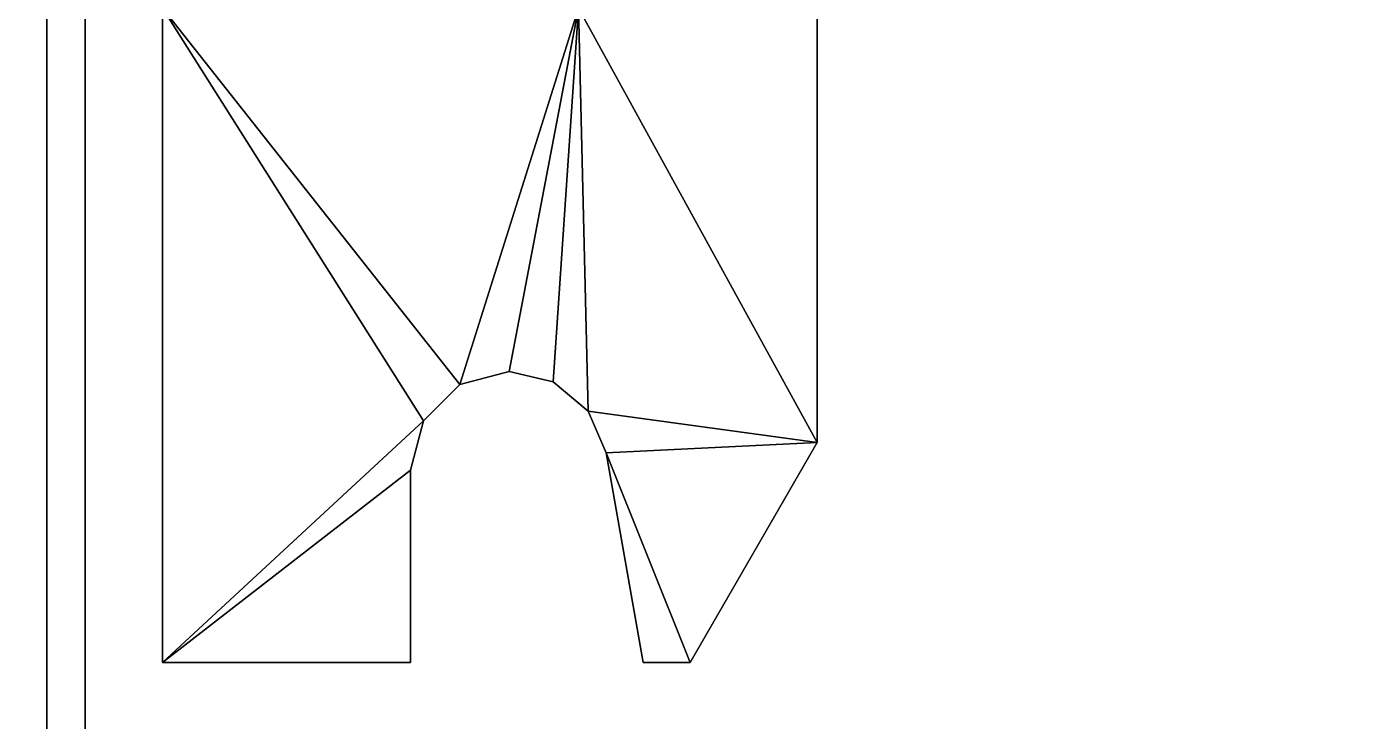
# Model space of a CAD drawing. Extents: x -80 to 3098, y -1530 to 80.
# Drawn here: x 37.74 to 54.97, y -546.02 to -536.99 of the extents above; entities that cross this region are included whole.
import ezdxf

# ---------------------------------------------------------------- set-up
doc = ezdxf.new("R2010")
doc.units = 0

# ---------------------------------------------------------------- blocks, each defined once
blk = doc.blocks.new('Kogan.alacena 2p torre.Suelo1', base_point=(18, 18, 20))
at = {"layer": 'Blanco', "color": 0}
for points in [[(18, 18, 20), (18, 575, 20), (744, 575, 20), (744, 18, 20)], [(18, 18, 38), (18, 575, 38), (744, 575, 38), (744, 18, 38)]]:
    blk.add_3dface(points, dxfattribs=at)
at = {"layer": 'blanco', "color": 0}
blk.add_3dface([(18, 18, 38), (18, 575, 38), (18, 575, 20), (18, 18, 20)], dxfattribs=at)
blk = doc.blocks.new('Kogan.alacena 2p torre.Suelo')
at = {"layer": 'Blanco'}
blk.add_blockref('Kogan.alacena 2p torre.Suelo1', (18, 18, 20), dxfattribs=at)
blk = doc.blocks.new('Kogan.alacena 2p torre.Techo1', base_point=(744, 18, 480))
at = {"layer": 'Blanco', "color": 0}
for points in [[(744, 18, 480), (744, 575, 480), (18, 575, 480), (18, 18, 480)], [(744, 18, 462), (744, 575, 462), (18, 575, 462), (18, 18, 462)], [(18, 575, 462), (18, 18, 462), (18, 18, 480), (18, 575, 480)]]:
    blk.add_3dface(points, dxfattribs=at)
blk = doc.blocks.new('Kogan.alacena 2p torre.Techo')
at = {"layer": 'Blanco'}
blk.add_blockref('Kogan.alacena 2p torre.Techo1', (744, 18, 480), dxfattribs=at)
blk = doc.blocks.new('Kogan.alacena 2p torre.Lateral Izquierdo1', base_point=(0, 18, 480))
at = {"layer": 'blanco', "color": 0}
for points in [[(18, 18, 480), (18, 575, 480), (0, 575, 480), (0, 18, 480)], [(18, 575, 20), (18, 18, 20), (0, 18, 20), (0, 575, 20)]]:
    blk.add_3dface(points, dxfattribs=at)
at = {"layer": 'Blanco', "color": 0}
blk.add_3dface([(18, 18, 480), (18, 575, 480), (18, 575, 20), (18, 18, 20)], dxfattribs=at)
blk = doc.blocks.new('Kogan.alacena 2p torre.Lateral Izquierdo2', base_point=(19.5, 60.75, 384))
at = {"layer": 'ACCESSORY', "color": 0, "invisible_edges": 8}
for points in [[(28, 46.2, 364), (24.9, 43.25, 364), (28, 37.608, 364), (28, 46.2, 364)], [(28, 46.2, 353), (28, 37.608, 353), (24.9, 43.25, 353), (28, 46.2, 353)], [(28, 46.2, 353), (28, 46.2, 364), (28, 37.608, 364), (28, 46.2, 353)], [(28, 37.608, 353), (28, 46.2, 353), (28, 37.608, 364), (28, 37.608, 353)], [(19.5, 34.75, 364), (22.891, 37.89, 364), (19.5, 43.25, 364), (19.5, 34.75, 364)], [(19.5, 34.75, 364), (19.5, 43.25, 364), (19.5, 43.25, 353), (19.5, 34.75, 364)], [(23.36, 38.359, 364), (19.5, 43.25, 364), (22.891, 37.89, 364), (23.36, 38.359, 364)], [(19.5, 43.25, 364), (23.36, 38.359, 364), (24.9, 43.25, 364), (19.5, 43.25, 364)], [(19.5, 34.75, 353), (19.5, 34.75, 364), (19.5, 43.25, 353), (19.5, 34.75, 353)], [(19.5, 34.75, 353), (19.5, 43.25, 353), (22.891, 37.89, 353), (19.5, 34.75, 353)], [(22.891, 37.89, 353), (19.5, 43.25, 353), (23.36, 38.359, 353), (22.891, 37.89, 353)], [(24.9, 43.25, 353), (23.36, 38.359, 353), (19.5, 43.25, 353), (24.9, 43.25, 353)], [(23.36, 38.359, 364), (24, 38.53, 364), (24.9, 43.25, 364), (23.36, 38.359, 364)], [(24, 38.53, 353), (23.36, 38.359, 353), (24.9, 43.25, 353), (24, 38.53, 353)], [(24, 38.53, 364), (24.574, 38.394, 364), (24.9, 43.25, 364), (24, 38.53, 364)], [(24.574, 38.394, 353), (24, 38.53, 353), (24.9, 43.25, 353), (24.574, 38.394, 353)], [(24.574, 38.394, 364), (25.027, 38.014, 364), (24.9, 43.25, 364), (24.574, 38.394, 364)], [(24.574, 38.394, 353), (24.9, 43.25, 353), (25.027, 38.014, 353), (24.574, 38.394, 353)], [(24.9, 43.25, 364), (25.027, 38.014, 364), (28, 37.608, 364), (24.9, 43.25, 364)], [(28, 37.608, 353), (25.027, 38.014, 353), (24.9, 43.25, 353), (28, 37.608, 353)], [(25.261, 37.472, 364), (28, 37.608, 364), (25.027, 38.014, 364), (25.261, 37.472, 364)], [(25.261, 37.472, 353), (25.027, 38.014, 353), (28, 37.608, 353), (25.261, 37.472, 353)], [(22.72, 37.25, 364), (22.891, 37.89, 364), (19.5, 34.75, 364), (22.72, 37.25, 364)], [(22.72, 37.25, 353), (19.5, 34.75, 353), (22.891, 37.89, 353), (22.72, 37.25, 353)], [(26.35, 34.75, 364), (28, 37.608, 364), (25.261, 37.472, 364), (26.35, 34.75, 364)], [(26.35, 34.75, 353), (25.261, 37.472, 353), (28, 37.608, 353), (26.35, 34.75, 353)], [(25.741, 34.75, 364), (26.35, 34.75, 364), (25.261, 37.472, 364), (25.741, 34.75, 364)], [(25.741, 34.75, 353), (25.261, 37.472, 353), (26.35, 34.75, 353), (25.741, 34.75, 353)], [(22.72, 34.75, 364), (22.72, 37.25, 364), (19.5, 34.75, 364), (22.72, 34.75, 364)], [(22.72, 37.25, 353), (22.72, 34.75, 353), (19.5, 34.75, 353), (22.72, 37.25, 353)], [(22.72, 34.75, 364), (19.5, 34.75, 364), (19.5, 34.75, 353), (22.72, 34.75, 364)], [(22.72, 34.75, 353), (22.72, 34.75, 364), (19.5, 34.75, 353), (22.72, 34.75, 353)], [(25.741, 34.75, 364), (25.741, 34.75, 353), (26.35, 34.75, 364), (25.741, 34.75, 364)], [(25.741, 34.75, 353), (26.35, 34.75, 353), (26.35, 34.75, 364), (25.741, 34.75, 353)]]:
    blk.add_3dface(points, dxfattribs=at)
at = {"layer": 'ACCESSORY', "color": 0}
for points in [[(23.36, 38.359, 353), (24, 38.53, 353), (24, 38.53, 364), (23.36, 38.359, 364)], [(24.574, 38.394, 364), (24, 38.53, 364), (24, 38.53, 353), (24.574, 38.394, 353)], [(22.891, 37.89, 353), (23.36, 38.359, 353), (23.36, 38.359, 364), (22.891, 37.89, 364)], [(24.574, 38.394, 364), (24.574, 38.394, 353), (25.027, 38.014, 353), (25.027, 38.014, 364)], [(25.027, 38.014, 364), (25.027, 38.014, 353), (25.261, 37.472, 353), (25.261, 37.472, 364)], [(22.72, 37.25, 353), (22.891, 37.89, 353), (22.891, 37.89, 364), (22.72, 37.25, 364)], [(26.35, 34.75, 364), (26.35, 34.75, 353), (28, 37.608, 353), (28, 37.608, 364)], [(25.261, 37.472, 364), (25.261, 37.472, 353), (25.741, 34.75, 353), (25.741, 34.75, 364)], [(22.72, 34.75, 353), (22.72, 37.25, 353), (22.72, 37.25, 364), (22.72, 34.75, 364)]]:
    blk.add_3dface(points, dxfattribs=at)
blk = doc.blocks.new('Kogan.alacena 2p torre.Lateral Izquierdo3', base_point=(19.5, 60.75, 145.5))
at = {"layer": 'ACCESSORY', "color": 0, "invisible_edges": 8}
for points in [[(28, 46.2, 125.5), (24.9, 43.25, 125.5), (28, 37.608, 125.5), (28, 46.2, 125.5)], [(28, 46.2, 114.5), (28, 37.608, 114.5), (24.9, 43.25, 114.5), (28, 46.2, 114.5)], [(28, 46.2, 114.5), (28, 46.2, 125.5), (28, 37.608, 125.5), (28, 46.2, 114.5)], [(28, 37.608, 114.5), (28, 46.2, 114.5), (28, 37.608, 125.5), (28, 37.608, 114.5)], [(19.5, 34.75, 125.5), (22.891, 37.89, 125.5), (19.5, 43.25, 125.5), (19.5, 34.75, 125.5)], [(19.5, 34.75, 125.5), (19.5, 43.25, 125.5), (19.5, 43.25, 114.5), (19.5, 34.75, 125.5)], [(23.36, 38.359, 125.5), (19.5, 43.25, 125.5), (22.891, 37.89, 125.5), (23.36, 38.359, 125.5)], [(19.5, 43.25, 125.5), (23.36, 38.359, 125.5), (24.9, 43.25, 125.5), (19.5, 43.25, 125.5)], [(19.5, 34.75, 114.5), (19.5, 34.75, 125.5), (19.5, 43.25, 114.5), (19.5, 34.75, 114.5)], [(19.5, 34.75, 114.5), (19.5, 43.25, 114.5), (22.891, 37.89, 114.5), (19.5, 34.75, 114.5)], [(22.891, 37.89, 114.5), (19.5, 43.25, 114.5), (23.36, 38.359, 114.5), (22.891, 37.89, 114.5)], [(24.9, 43.25, 114.5), (23.36, 38.359, 114.5), (19.5, 43.25, 114.5), (24.9, 43.25, 114.5)], [(23.36, 38.359, 125.5), (24, 38.53, 125.5), (24.9, 43.25, 125.5), (23.36, 38.359, 125.5)], [(24, 38.53, 114.5), (23.36, 38.359, 114.5), (24.9, 43.25, 114.5), (24, 38.53, 114.5)], [(24, 38.53, 125.5), (24.574, 38.394, 125.5), (24.9, 43.25, 125.5), (24, 38.53, 125.5)], [(24.574, 38.394, 114.5), (24, 38.53, 114.5), (24.9, 43.25, 114.5), (24.574, 38.394, 114.5)], [(24.574, 38.394, 125.5), (25.027, 38.014, 125.5), (24.9, 43.25, 125.5), (24.574, 38.394, 125.5)], [(24.574, 38.394, 114.5), (24.9, 43.25, 114.5), (25.027, 38.014, 114.5), (24.574, 38.394, 114.5)], [(24.9, 43.25, 125.5), (25.027, 38.014, 125.5), (28, 37.608, 125.5), (24.9, 43.25, 125.5)], [(28, 37.608, 114.5), (25.027, 38.014, 114.5), (24.9, 43.25, 114.5), (28, 37.608, 114.5)], [(25.261, 37.472, 125.5), (28, 37.608, 125.5), (25.027, 38.014, 125.5), (25.261, 37.472, 125.5)], [(25.261, 37.472, 114.5), (25.027, 38.014, 114.5), (28, 37.608, 114.5), (25.261, 37.472, 114.5)], [(22.72, 37.25, 125.5), (22.891, 37.89, 125.5), (19.5, 34.75, 125.5), (22.72, 37.25, 125.5)], [(22.72, 37.25, 114.5), (19.5, 34.75, 114.5), (22.891, 37.89, 114.5), (22.72, 37.25, 114.5)], [(26.35, 34.75, 125.5), (28, 37.608, 125.5), (25.261, 37.472, 125.5), (26.35, 34.75, 125.5)], [(26.35, 34.75, 114.5), (25.261, 37.472, 114.5), (28, 37.608, 114.5), (26.35, 34.75, 114.5)], [(25.741, 34.75, 125.5), (26.35, 34.75, 125.5), (25.261, 37.472, 125.5), (25.741, 34.75, 125.5)], [(25.741, 34.75, 114.5), (25.261, 37.472, 114.5), (26.35, 34.75, 114.5), (25.741, 34.75, 114.5)], [(22.72, 34.75, 125.5), (22.72, 37.25, 125.5), (19.5, 34.75, 125.5), (22.72, 34.75, 125.5)], [(22.72, 37.25, 114.5), (22.72, 34.75, 114.5), (19.5, 34.75, 114.5), (22.72, 37.25, 114.5)], [(22.72, 34.75, 125.5), (19.5, 34.75, 125.5), (19.5, 34.75, 114.5), (22.72, 34.75, 125.5)], [(22.72, 34.75, 114.5), (22.72, 34.75, 125.5), (19.5, 34.75, 114.5), (22.72, 34.75, 114.5)], [(25.741, 34.75, 125.5), (25.741, 34.75, 114.5), (26.35, 34.75, 125.5), (25.741, 34.75, 125.5)], [(25.741, 34.75, 114.5), (26.35, 34.75, 114.5), (26.35, 34.75, 125.5), (25.741, 34.75, 114.5)]]:
    blk.add_3dface(points, dxfattribs=at)
at = {"layer": 'ACCESSORY', "color": 0}
for points in [[(23.36, 38.359, 114.5), (24, 38.53, 114.5), (24, 38.53, 125.5), (23.36, 38.359, 125.5)], [(24.574, 38.394, 125.5), (24, 38.53, 125.5), (24, 38.53, 114.5), (24.574, 38.394, 114.5)], [(22.891, 37.89, 114.5), (23.36, 38.359, 114.5), (23.36, 38.359, 125.5), (22.891, 37.89, 125.5)], [(24.574, 38.394, 125.5), (24.574, 38.394, 114.5), (25.027, 38.014, 114.5), (25.027, 38.014, 125.5)], [(25.027, 38.014, 125.5), (25.027, 38.014, 114.5), (25.261, 37.472, 114.5), (25.261, 37.472, 125.5)], [(22.72, 37.25, 114.5), (22.891, 37.89, 114.5), (22.891, 37.89, 125.5), (22.72, 37.25, 125.5)], [(26.35, 34.75, 125.5), (26.35, 34.75, 114.5), (28, 37.608, 114.5), (28, 37.608, 125.5)], [(25.261, 37.472, 125.5), (25.261, 37.472, 114.5), (25.741, 34.75, 114.5), (25.741, 34.75, 125.5)], [(22.72, 34.75, 114.5), (22.72, 37.25, 114.5), (22.72, 37.25, 125.5), (22.72, 34.75, 125.5)]]:
    blk.add_3dface(points, dxfattribs=at)
blk = doc.blocks.new('Kogan.alacena 2p torre.Lateral Izquierdo')
for name, p in [('Kogan.alacena 2p torre.Lateral Izquierdo2', (19.5, 60.75, 384)), ('Kogan.alacena 2p torre.Lateral Izquierdo3', (19.5, 60.75, 145.5))]:
    blk.add_blockref(name, p)
at = {"layer": 'Blanco'}
blk.add_blockref('Kogan.alacena 2p torre.Lateral Izquierdo1', (0, 18, 480), dxfattribs=at)
blk = doc.blocks.new('Kogan.alacena 2p torre.Mobile Shelf [2]1', base_point=(18.5, 577, 241))
at = {"layer": 'Blanco', "color": 0}
for points in [[(18.5, 577, 241), (18.5, 23, 241), (743.5, 23, 241), (743.5, 577, 241)], [(18.5, 577, 259), (18.5, 23, 259), (743.5, 23, 259), (743.5, 577, 259)], [(18.5, 577, 241), (18.5, 577, 259), (18.5, 23, 259), (18.5, 23, 241)]]:
    blk.add_3dface(points, dxfattribs=at)
blk = doc.blocks.new('Kogan.alacena 2p torre.Mobile Shelf [2]')
at = {"layer": 'Blanco'}
blk.add_blockref('Kogan.alacena 2p torre.Mobile Shelf [2]1', (18.5, 577, 241), dxfattribs=at)
blk = doc.blocks.new('Kogan.alacena 2p torre')
at = {"layer": 'Kogan.alacena 2p torre.Lateral Izquierdo'}
blk.add_blockref('Kogan.alacena 2p torre.Lateral Izquierdo', (0, 0), dxfattribs=at)
at = {"layer": 'Kogan.alacena 2p torre.Mobile Shelf [2]'}
blk.add_blockref('Kogan.alacena 2p torre.Mobile Shelf [2]', (0, 0), dxfattribs=at)
at = {"layer": 'Kogan.alacena 2p torre.Suelo'}
blk.add_blockref('Kogan.alacena 2p torre.Suelo', (0, 0), dxfattribs=at)
at = {"layer": 'Kogan.alacena 2p torre.Techo'}
blk.add_blockref('Kogan.alacena 2p torre.Techo', (0, 0), dxfattribs=at)
blk = doc.blocks.new('Kogan.piso terminacion a heladera.Suelo1')
at = {"layer": 'f-Grey Extreme Matt', "color": 0}
for points in [[(0, 0), (0, 560), (782, 560), (782, 0)], [(0, 0, 18), (0, 560, 18), (782, 560, 18), (782, 0, 18)]]:
    blk.add_3dface(points, dxfattribs=at)
blk = doc.blocks.new('Kogan.piso terminacion a heladera.Suelo')
at = {"layer": 'f-Grey Extreme Matt'}
blk.add_blockref('Kogan.piso terminacion a heladera.Suelo1', (0, 0), dxfattribs=at)
blk = doc.blocks.new('Kogan.piso terminacion a heladera')
at = {"layer": 'Kogan.piso terminacion a heladera.Suelo'}
blk.add_blockref('Kogan.piso terminacion a heladera.Suelo', (0, 0), dxfattribs=at)

msp = doc.modelspace()

# ---------------------------------------------------------------- block references
for name, p in [('Kogan.alacena 2p torre', (20, -580, 1900)), ('Kogan.piso terminacion a heladera', (20, -560, 1900))]:
    msp.add_blockref(name, p)

doc.saveas('drawing.dxf')
